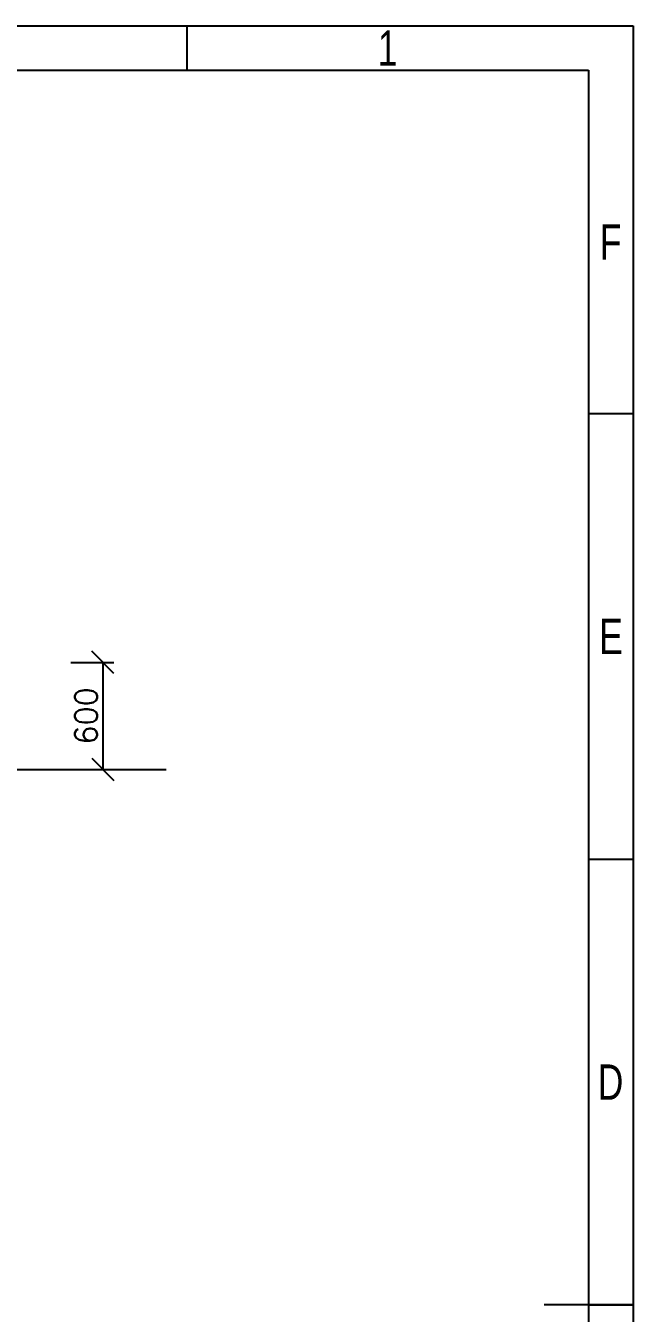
# Model space of a CAD drawing. Header units: millimetres. Extents: x -116399 to 112199, y -90759 to -31335.
# Drawn here: x 108793 to 112199, y -45853 to -38631 of the extents above; entities that cross this region are included whole.
import ezdxf

# ---------------------------------------------------------------- set-up
doc = ezdxf.new("R2010")
doc.units = ezdxf.units.MM
doc.styles.add('Annotative', font='simplex.shx', dxfattribs={"height": 2.5})
doc.styles.add('SLDTEXTSTYLE0', font='TXT', dxfattribs={"width": 0.75})
doc.dimstyles.new('Annotative', dxfattribs={"dimscale": 0, "dimtxt": 2.5, "dimasz": 2.5, "dimexe": 1.25, "dimexo": 2, "dimtad": 1, "dimtxsty": 'Annotative', "dimblk": 'OBLIQUE', "dimcen": 2.5, "dimazin": 3, "dimtfac": 1, "dimtmove": 0, "dimatfit": 3, "dimfxl": 1})

# ---------------------------------------------------------------- blocks, each defined once
blk = doc.blocks.new('1_50 TERRANOVA oriz A3')
at = {"color": 7, "linetype": 'Continuous'}
for p, q in [((0, 0), (20000, 0)), ((17500, -250), (17500, 0)), ((20000, 0), (20000, -14350)), ((250, -250), (19750, -250)), ((19750, -250), (19750, -14100)), ((19750, -2175), (20000, -2175)), ((19750, -4675), (20000, -4675)), ((20000, -7175), (19500, -7175)), ((19750, -7175), (20000, -7175))]:
    blk.add_line(p, q, dxfattribs=at)
at = {"color": 7, "linetype": 'Continuous', "char_height": 198.4, "attachment_point": 2, "style": 'SLDTEXTSTYLE0'}
for s, insert in [('1', (18623, -26.4)), ('F', (19872.9, -1113.9)), ('E', (19875.4, -3326.4)), ('D', (19872.6, -5826.4))]:
    blk.add_mtext(s, dxfattribs=dict(at, insert=insert))
blk = doc.blocks.new('_Oblique')
at = {"color": 0, "linetype": 'ByBlock', "lineweight": -2}
blk.add_line((-0.5, -0.5), (0.5, 0.5), dxfattribs=at)
blk = doc.blocks.new('*D424')
at = {"color": 8, "lineweight": -2}
for p, q in [((109045.1, -42202.5), (109287.8, -42202.5)), ((109225.3, -42202.5), (109225.3, -42802.4)), ((108978.5, -42802.4), (109287.8, -42802.4))]:
    blk.add_line(p, q, dxfattribs=at)
at = {"layer": 'Defpoints', "color": 0}
for p in [(108945.1, -42202.5), (108878.5, -42802.4), (109225.3, -42802.4)]:
    blk.add_point(p, dxfattribs=at)
at = {"color": 8, "lineweight": -2, "xscale": 125, "yscale": 125, "zscale": 125}
for p, rotation in [((109225.3, -42202.5), 90), ((109225.3, -42802.4), 270)]:
    blk.add_blockref('_Oblique', p, dxfattribs=dict(at, rotation=rotation))
at = {"insert": (109131.5, -42502.5), "char_height": 125, "attachment_point": 5, "rotation": 90, "style": 'Annotative'}
blk.add_mtext('600', dxfattribs=at)

msp = doc.modelspace()

# ---------------------------------------------------------------- linework, layer by layer
msp.add_line((103928.301, -42802.377), (109580.91, -42802.377))

# ---------------------------------------------------------------- block references
msp.add_blockref('1_50 TERRANOVA oriz A3', (92198.878, -38630.77))

# ---------------------------------------------------------------- dimensions: what is measured, and where the dimension line sits
dim = msp.add_linear_dim(base=(109225.274, -42802.377), p1=(108945.059, -42202.526), p2=(108878.493, -42802.377), angle=90, text='600', dimstyle='Annotative', override={"dimscale": 0, "dimtix": 0, "dimtofl": 1, "dimtmove": 0, "dimatfit": 3})
dim.commit()
dim.dimension.update_dxf_attribs({"geometry": '*D424', "text_midpoint": (109131.524, -42502.451)})

doc.saveas('drawing.dxf')
